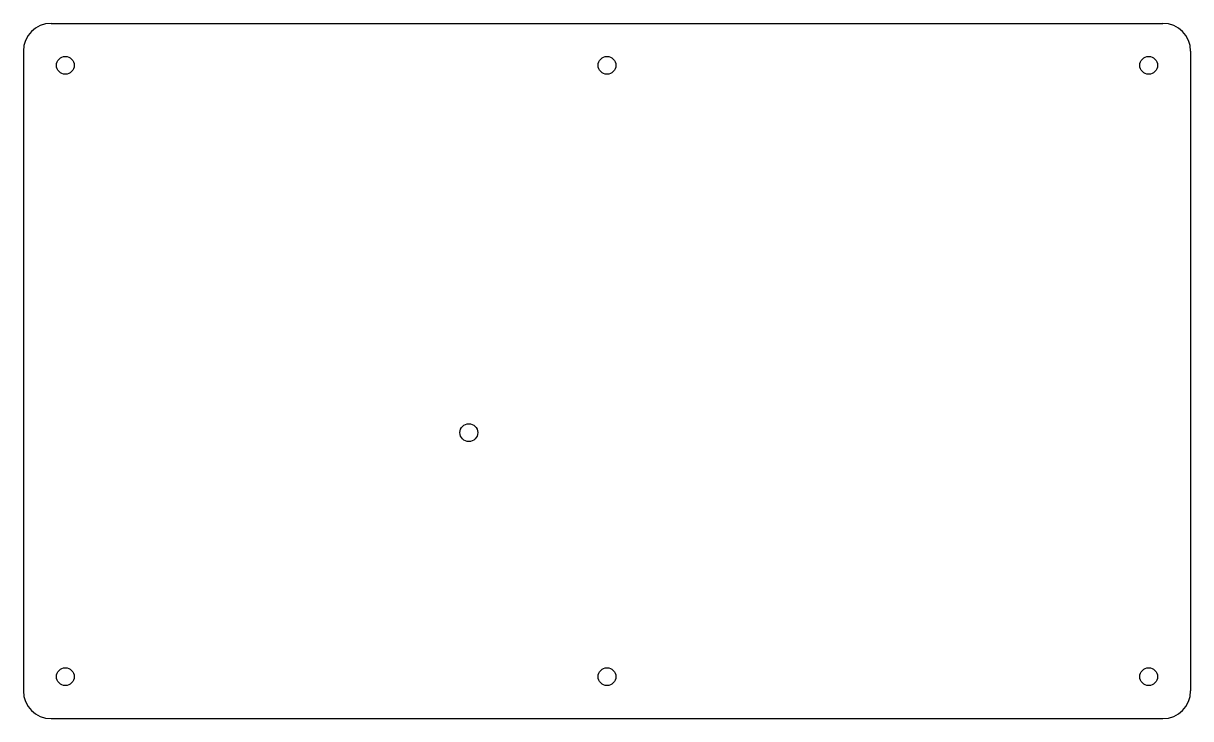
# Model space of a CAD drawing. Header units: millimetres. Extents: x 0 to 210, y -125 to 0.
import ezdxf

# ---------------------------------------------------------------- set-up
doc = ezdxf.new("R2010")
doc.units = ezdxf.units.MM
doc.layers.add('Shape2DView', color=7, linetype='CONTINUOUS')

msp = doc.modelspace()

# ---------------------------------------------------------------- linework, layer by layer
at = {"layer": 'Shape2DView'}
for p, q in [((5, 0), (205, 0)), ((0, -5), (0, -120)), ((210, -5), (210, -120)), ((5, -125), (205, -125))]:
    msp.add_line(p, q, dxfattribs=at)
for centre in [(7.55, -7.55), (105, -7.55), (202.45, -7.55), (80.14, -73.58), (7.55, -117.45), (105, -117.45), (202.45, -117.45)]:
    msp.add_circle(centre, 1.6, dxfattribs=at)
for centre, start, end in [((5, -5), 90, 180), ((205, -5), 0, 90), ((5, -120), 180, -90), ((205, -120), -90, 0)]:
    msp.add_arc(centre, 5, start, end, dxfattribs=at)

doc.saveas('drawing.dxf')
